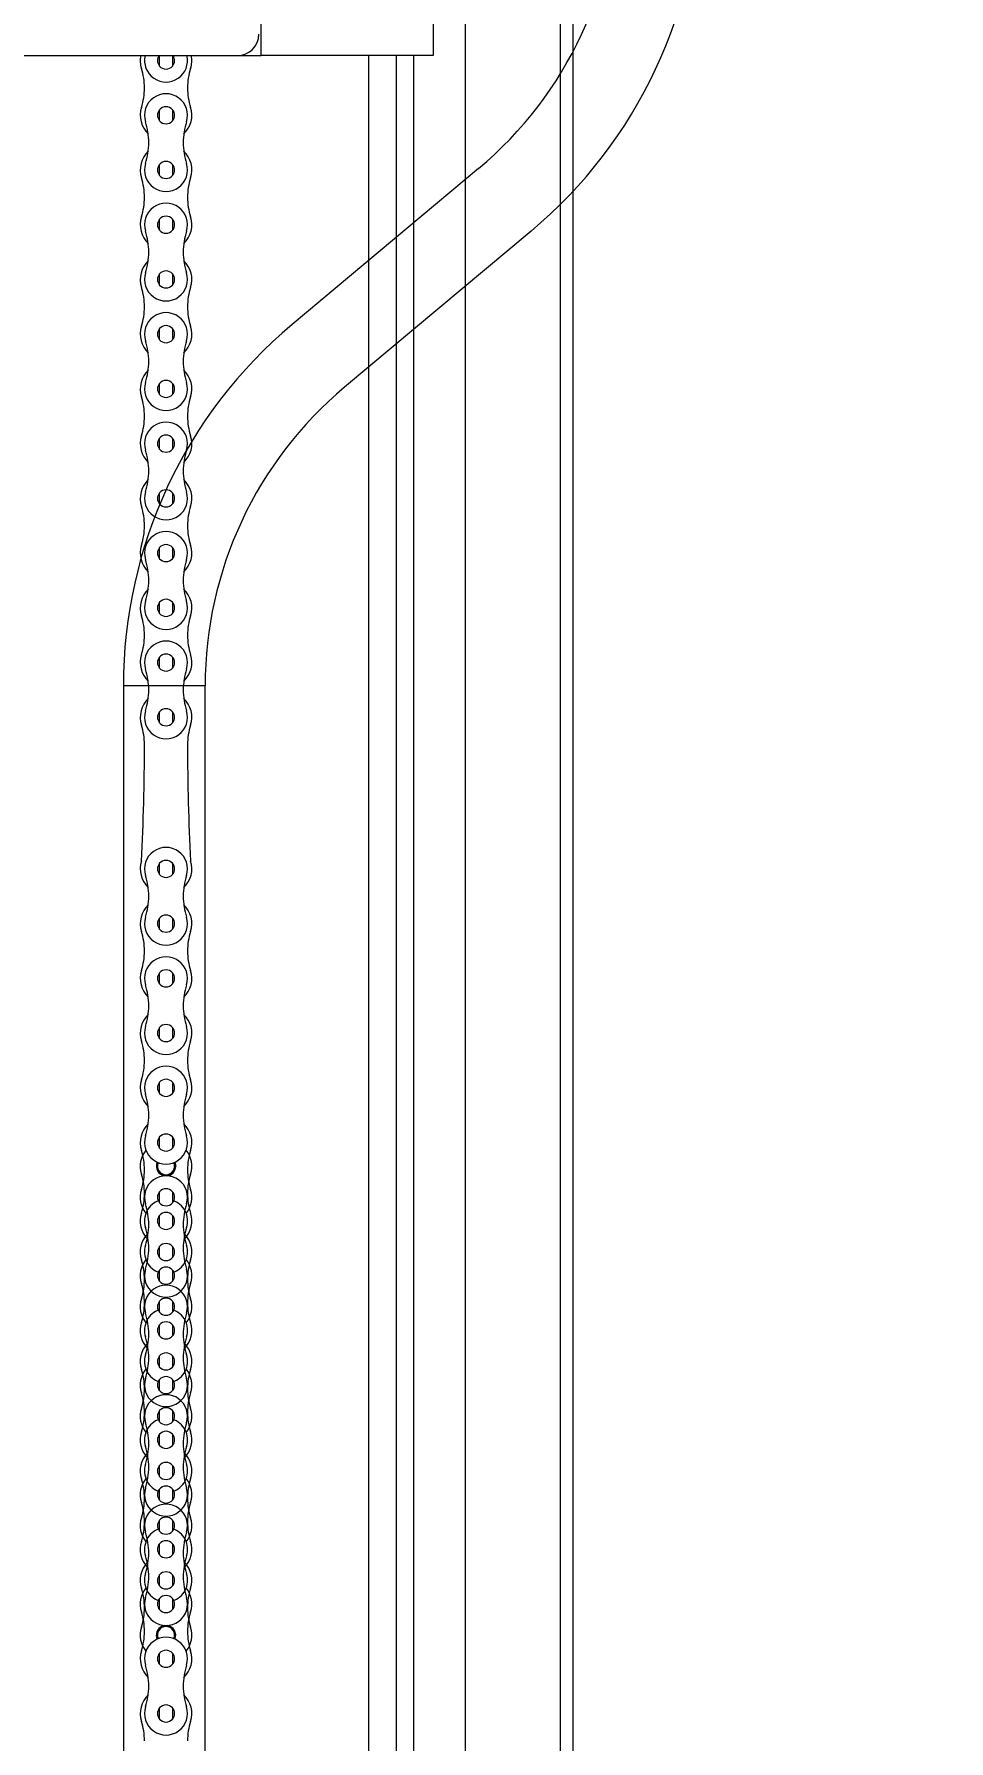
# Model space of a CAD drawing. Header units: millimetres. Extents: x -17820 to 17820, y -12600 to 12600.
# Drawn here: x -3444 to -3019, y 7700 to 8493 of the extents above; entities that cross this region are included whole.
import ezdxf

# ---------------------------------------------------------------- set-up
doc = ezdxf.new("R2010")
doc.units = ezdxf.units.MM
doc.linetypes.add('虚线', pattern=[2, 1, -1])
doc.layers.get('0').update_dxf_attribs({"lineweight": 35})
doc.layers.add('尺寸线层', color=3, linetype='Continuous', lineweight=18)
doc.layers.add('虚线层', color=6, linetype='虚线', lineweight=18)
doc.styles.add('机械', font='isocp', dxfattribs={"width": 0.667, "bigfont": 'gbcbig.shx'})
doc.dimstyles.new('标准', dxfattribs={"dimscale": 60, "dimtxt": 4, "dimasz": 3, "dimexe": 1, "dimexo": 0, "dimgap": 0.76128, "dimtad": 1, "dimdec": 1, "dimdsep": 46, "dimtxsty": '机械', "dimblk": '_CAXARROW', "dimcen": 0, "dimdle": 4, "dimclrt": 2, "dimaunit": 1, "dimazin": 2, "dimtfac": 0.707107, "dimtdec": 3, "dimtmove": 0, "dimatfit": 3, "dimfxl": 0, "dimfrac": 2, "dimtolj": 1, "dimlwd": 18, "dimarcsym": 0})

# ---------------------------------------------------------------- blocks, each defined once
blk = doc.blocks.new('*X187')
at = {"layer": '尺寸线层', "linetype": 'Continuous', "lineweight": 18}
for points in [[(-13088.07, 9940.27), (-12908.07, 9962.77), (-12908.07, 9917.77)], [(561.93, 9940.27), (381.93, 9962.77), (381.93, 9917.77)]]:
    blk.add_hatch(color=0, dxfattribs=at).paths.add_polyline_path(points, flags=0)
at = {"layer": '尺寸线层', "color": 0, "linetype": 'Continuous'}
for p, q in [((-13088.07, 6052.92), (-13088.07, 10000.27)), ((561.93, 5097.92), (561.93, 10000.27))]:
    blk.add_line(p, q, dxfattribs=at)
at = {"layer": '尺寸线层', "color": 0, "linetype": 'Continuous', "lineweight": 18}
blk.add_line((-13088.07, 9940.27), (561.93, 9940.27), dxfattribs=at)
at = {"layer": '尺寸线层', "color": 2, "insert": (-6263.07, 10105.95), "char_height": 240, "width": 1088.544, "attachment_point": 5, "line_spacing_factor": 0.939812, "style": '机械'}
blk.add_mtext('\\T1.1;13650', dxfattribs=at)
blk = doc.blocks.new('_CAXARROW')
blk.add_hatch(color=2).paths.add_polyline_path([(0, 0), (-1, 0.125), (-1, -0.125)], flags=0)
blk = doc.blocks.new('BLOCK22_1')
at = {"color": 7, "linetype": 'Continuous', "lineweight": 15}
for p, q in [((-509.3, 1675.15), (-509.3, 85.15)), ((-559.3, -64.85), (-559.3, 1665.15)), ((-654.3, 1255.15), (-654.3, 1555.15)), ((-574.3, 1555.15), (-574.3, 1255.15)), ((-853.3, 1255.15), (-665.3, 1255.15)), ((-701.47, 1250.3), (-701.47, 1255.15)), ((-695.47, 1255.15), (-695.47, 1250.3)), ((-665.3, 1255.15), (-654.3, 1255.15)), ((-574.3, 1255.15), (-654.3, 1255.15)), ((-604.3, 1255.15), (-604.3, -64.85)), ((-591.3, -64.85), (-591.3, 1255.15)), ((-701.47, 1224.87), (-701.47, 1230.03)), ((-695.47, 1230.03), (-695.47, 1224.87)), ((-701.47, 1199.43), (-701.47, 1204.6)), ((-695.47, 1204.6), (-695.47, 1199.43)), ((-701.47, 1174), (-701.47, 1179.17)), ((-695.47, 1179.17), (-695.47, 1174)), ((-701.47, 1148.57), (-701.47, 1153.74)), ((-695.47, 1153.74), (-695.47, 1148.57)), ((-701.47, 1123.13), (-701.47, 1128.3)), ((-695.47, 1128.3), (-695.47, 1123.13)), ((-701.47, 1097.7), (-701.47, 1102.87)), ((-695.47, 1102.87), (-695.47, 1097.7)), ((-701.47, 1072.27), (-701.47, 1077.44)), ((-695.47, 1077.44), (-695.47, 1072.27)), ((-701.47, 1046.83), (-701.47, 1052)), ((-695.47, 1052), (-695.47, 1046.83)), ((-701.47, 1021.4), (-701.47, 1026.57)), ((-695.47, 1026.57), (-695.47, 1021.4)), ((-701.47, 995.97), (-701.47, 1001.14)), ((-695.47, 1001.14), (-695.47, 995.97)), ((-701.47, 970.54), (-701.47, 975.71)), ((-695.47, 975.71), (-695.47, 970.54)), ((-701.47, 945.1), (-701.47, 950.27)), ((-695.47, 950.27), (-695.47, 945.1)), ((-701.47, 874.67), (-701.47, 879.84)), ((-695.47, 879.84), (-695.47, 874.67)), ((-701.47, 849.24), (-701.47, 854.41)), ((-695.47, 854.41), (-695.47, 849.24)), ((-701.47, 823.8), (-701.47, 828.97)), ((-695.47, 828.97), (-695.47, 823.8)), ((-701.47, 798.37), (-701.47, 803.54)), ((-695.47, 803.54), (-695.47, 798.37)), ((-701.47, 772.94), (-701.47, 778.11)), ((-695.47, 778.11), (-695.47, 772.94)), ((-701.47, 747.5), (-701.47, 752.67)), ((-695.47, 752.67), (-695.47, 747.5)), ((-701.47, 722.07), (-701.47, 727.24)), ((-695.47, 727.24), (-695.47, 722.07)), ((-701.47, 711.09), (-701.47, 716.26)), ((-695.47, 716.26), (-695.47, 711.09)), ((-701.47, 696.64), (-701.47, 701.81)), ((-695.47, 701.81), (-695.47, 696.64)), ((-701.47, 685.66), (-701.47, 690.83)), ((-695.47, 690.83), (-695.47, 685.66)), ((-701.47, 671.21), (-701.47, 676.38)), ((-695.47, 676.38), (-695.47, 671.21)), ((-701.47, 660.22), (-701.47, 665.39)), ((-695.47, 665.39), (-695.47, 660.22)), ((-701.47, 645.77), (-701.47, 650.94)), ((-695.47, 650.94), (-695.47, 645.77)), ((-701.47, 634.79), (-701.47, 639.96)), ((-695.47, 639.96), (-695.47, 634.79)), ((-701.47, 620.34), (-701.47, 625.51)), ((-695.47, 625.51), (-695.47, 620.34)), ((-701.47, 609.36), (-701.47, 614.53)), ((-695.47, 614.53), (-695.47, 609.36)), ((-701.47, 594.91), (-701.47, 600.08)), ((-695.47, 600.08), (-695.47, 594.91)), ((-701.47, 583.92), (-701.47, 589.09)), ((-695.47, 589.09), (-695.47, 583.92)), ((-701.47, 569.47), (-701.47, 574.64)), ((-695.47, 574.64), (-695.47, 569.47)), ((-701.47, 558.49), (-701.47, 563.66)), ((-695.47, 563.66), (-695.47, 558.49)), ((-701.47, 544.04), (-701.47, 549.21)), ((-695.47, 549.21), (-695.47, 544.04)), ((-701.47, 533.06), (-701.47, 538.23)), ((-695.47, 538.23), (-695.47, 533.06)), ((-701.47, 507.63), (-701.47, 512.8)), ((-695.47, 512.8), (-695.47, 507.63)), ((-701.47, 482.19), (-701.47, 487.36)), ((-695.47, 487.36), (-695.47, 482.19))]:
    blk.add_line(p, q, dxfattribs=at)
at = {"color": 8, "linetype": 'Continuous', "lineweight": 15}
for p, q in [((-515.3, 1665.98), (-515.3, 85.15)), ((-583.3, -64.85), (-583.3, 1255.15))]:
    blk.add_line(p, q, dxfattribs=at)
at = {"color": 7, "linetype": 'Continuous', "lineweight": 15}
for points in [[(-694.37, 740.97), (-694.15, 740.38), (-693.97, 739.11)], [(-702.57, 519.33), (-702.79, 519.92), (-702.97, 521.19)]]:
    blk.add_lwpolyline(points, dxfattribs=at)
for centre, radius, start, end in [((-665.3, 1265.15), 10, 270, 0), ((-698.47, 1252.88), 12, 169.11178, 197.75339), ((-698.47, 1252.88), 10, 166.89877, 13.10123), ((-698.47, 1252.88), 3.96, 145.08191, 180), ((-698.47, 1252.88), 3.96, 319.25095, 34.91809), ((-698.47, 1252.88), 12, 342.24661, 10.88822), ((-738.47, 1240.08), 30, 0.17222, 17.75339), ((-698.47, 1252.88), 3.96, 180, 220.74905), ((-698.47, 1252.88), 3.96, 220.74905, 319.25095), ((-658.47, 1240.08), 30, 162.24661, 179.82777), ((-738.47, 1240.26), 30, 342.24661, 359.82777), ((-698.47, 1227.45), 10, 342.24665, 197.75335), ((-658.47, 1240.26), 30, 180.17222, 197.75339), ((-698.47, 1227.45), 12, 162.24661, 226.47268), ((-698.47, 1227.45), 3.96, 139.25095, 180), ((-698.47, 1227.45), 3.96, 40.74905, 139.25095), ((-698.47, 1227.45), 3.96, 319.25095, 40.74905), ((-698.47, 1227.45), 12, 313.52732, 17.75339), ((-738.47, 1214.64), 32, 0.16141, 17.75335), ((-698.47, 1227.45), 3.96, 180, 220.74905), ((-698.47, 1227.45), 3.96, 220.74905, 319.25095), ((-658.47, 1214.64), 32, 162.24665, 179.83859), ((-738.47, 1214.82), 32, 342.24665, 359.83859), ((-658.47, 1214.82), 32, 180.16141, 197.75335), ((-698.47, 1202.02), 12, 133.52732, 197.75339), ((-698.47, 1202.02), 3.96, 40.74905, 139.25095), ((-698.47, 1202.02), 12, 342.24661, 46.47268), ((-738.47, 1189.21), 30, 0.17222, 17.75339), ((-698.47, 1202.02), 10, 162.24665, 17.75335), ((-698.47, 1202.02), 3.96, 139.25095, 180), ((-698.47, 1202.02), 3.96, 180, 220.74905), ((-698.47, 1202.02), 3.96, 220.74905, 319.25095), ((-698.47, 1202.02), 3.96, 319.25095, 40.74905), ((-658.47, 1189.21), 30, 162.24661, 179.82777), ((-738.47, 1189.39), 30, 342.24661, 359.82777), ((-698.47, 1176.58), 10, 342.24665, 197.75335), ((-658.47, 1189.39), 30, 180.17222, 197.75339), ((-698.47, 1176.58), 12, 162.24661, 226.47268), ((-698.47, 1176.58), 3.96, 139.25095, 180), ((-698.47, 1176.58), 3.96, 180, 220.74905), ((-698.47, 1176.58), 3.96, 40.74905, 139.25095), ((-698.47, 1176.58), 3.96, 220.74905, 319.25095), ((-698.47, 1176.58), 3.96, 319.25095, 40.74905), ((-698.47, 1176.58), 12, 313.52732, 17.75339), ((-738.47, 1163.78), 32, 0.16141, 17.75335), ((-658.47, 1163.78), 32, 162.24665, 179.83859), ((-698.47, 1151.15), 12, 133.52732, 197.75339), ((-738.47, 1163.96), 32, 342.24665, 359.83859), ((-658.47, 1163.96), 32, 180.16141, 197.75335), ((-698.47, 1151.15), 12, 342.24661, 46.47268), ((-698.47, 1151.15), 10, 162.24665, 17.75335), ((-698.47, 1151.15), 3.96, 139.25095, 180), ((-698.47, 1151.15), 3.96, 180, 220.74905), ((-698.47, 1151.15), 3.96, 40.74905, 139.25095), ((-698.47, 1151.15), 3.96, 319.25095, 40.74905), ((-738.47, 1138.34), 30, 0.17222, 17.75339), ((-698.47, 1151.15), 3.96, 220.74905, 319.25095), ((-658.47, 1138.34), 30, 162.24661, 179.82777), ((-738.47, 1138.52), 30, 342.24661, 359.82777), ((-698.47, 1125.72), 10, 342.24665, 197.75335), ((-658.47, 1138.52), 30, 180.17222, 197.75339), ((-698.47, 1125.72), 12, 162.24661, 226.47268), ((-698.47, 1125.72), 3.96, 139.25095, 180), ((-698.47, 1125.72), 3.96, 40.74905, 139.25095), ((-698.47, 1125.72), 3.96, 319.25095, 40.74905), ((-698.47, 1125.72), 12, 313.52732, 17.75339), ((-738.47, 1112.91), 32, 0.16141, 17.75335), ((-698.47, 1125.72), 3.96, 180, 220.74905), ((-698.47, 1125.72), 3.96, 220.74905, 319.25095), ((-658.47, 1112.91), 32, 162.24665, 179.83859), ((-738.47, 1113.09), 32, 342.24665, 359.83859), ((-658.47, 1113.09), 32, 180.16141, 197.75335), ((-698.47, 1100.29), 12, 133.52732, 197.75339), ((-698.47, 1100.29), 10, 162.24665, 17.75335), ((-698.47, 1100.29), 3.96, 139.25095, 180), ((-698.47, 1100.29), 3.96, 40.74905, 139.25095), ((-698.47, 1100.29), 3.96, 319.25095, 40.74905), ((-698.47, 1100.29), 12, 342.24661, 46.47268), ((-738.47, 1087.48), 30, 0.17222, 17.75339), ((-698.47, 1100.29), 3.96, 180, 220.74905), ((-698.47, 1100.29), 3.96, 220.74905, 319.25095), ((-658.47, 1087.48), 30, 162.24661, 179.82777), ((-738.47, 1087.66), 30, 342.24661, 359.82777), ((-658.47, 1087.66), 30, 180.17222, 197.75339), ((-698.47, 1074.85), 10, 342.24665, 197.75335), ((-698.47, 1074.85), 3.96, 40.74905, 139.25095), ((-698.47, 1074.85), 12, 162.24661, 226.47268), ((-738.47, 1062.05), 32, 0.16141, 17.75335), ((-698.47, 1074.85), 3.96, 139.25095, 180), ((-698.47, 1074.85), 3.96, 180, 220.74905), ((-698.47, 1074.85), 3.96, 220.74905, 319.25095), ((-698.47, 1074.85), 3.96, 319.25095, 40.74905), ((-658.47, 1062.05), 32, 162.24665, 179.83859), ((-698.47, 1074.85), 12, 313.52732, 17.75339), ((-698.47, 1049.42), 12, 133.52732, 197.75339), ((-738.47, 1062.23), 32, 342.24665, 359.83859), ((-658.47, 1062.23), 32, 180.16141, 197.75335), ((-698.47, 1049.42), 12, 342.24661, 46.47268), ((-698.47, 1049.42), 10, 162.24665, 17.75335), ((-698.47, 1049.42), 3.96, 139.25095, 180), ((-698.47, 1049.42), 3.96, 180, 220.74905), ((-698.47, 1049.42), 3.96, 40.74905, 139.25095), ((-698.47, 1049.42), 3.96, 319.25095, 40.74905), ((-738.47, 1036.61), 30, 0.17222, 17.75339), ((-698.47, 1049.42), 3.96, 220.74905, 319.25095), ((-658.47, 1036.61), 30, 162.24661, 179.82777), ((-738.47, 1036.79), 30, 342.24661, 359.82777), ((-698.47, 1023.99), 10, 342.24665, 197.75335), ((-658.47, 1036.79), 30, 180.17222, 197.75339), ((-698.47, 1023.99), 12, 162.24661, 226.47268), ((-698.47, 1023.99), 3.96, 139.25095, 180), ((-698.47, 1023.99), 3.96, 180, 220.74905), ((-698.47, 1023.99), 3.96, 40.74905, 139.25095), ((-698.47, 1023.99), 3.96, 319.25095, 40.74905), ((-698.47, 1023.99), 12, 313.52732, 17.75339), ((-738.47, 1011.18), 32, 0.16141, 17.75335), ((-698.47, 1023.99), 3.96, 220.74905, 319.25095), ((-658.47, 1011.18), 32, 162.24665, 179.83859), ((-698.47, 998.55), 12, 133.52732, 197.75339), ((-738.47, 1011.36), 32, 342.24665, 359.83859), ((-658.47, 1011.36), 32, 180.16141, 197.75335), ((-698.47, 998.55), 12, 342.24661, 46.47268), ((-698.47, 998.55), 10, 162.24665, 17.75335), ((-698.47, 998.55), 3.96, 139.25095, 180), ((-698.47, 998.55), 3.96, 40.74905, 139.25095), ((-698.47, 998.55), 3.96, 319.25095, 40.74905), ((-738.47, 985.75), 30, 0.17222, 17.75339), ((-698.47, 998.55), 3.96, 180, 220.74905), ((-698.47, 998.55), 3.96, 220.74905, 319.25095), ((-658.47, 985.75), 30, 162.24661, 179.82777), ((-738.47, 985.93), 30, 342.24661, 359.82777), ((-658.47, 985.93), 30, 180.17222, 197.75339), ((-698.47, 973.12), 12, 162.24661, 226.47268), ((-698.47, 973.12), 10, 342.24665, 197.75335), ((-698.47, 973.12), 3.96, 139.25095, 180), ((-698.47, 973.12), 3.96, 40.74905, 139.25095), ((-698.47, 973.12), 3.96, 319.25095, 40.74905), ((-698.47, 973.12), 12, 313.52732, 17.75339), ((-738.47, 960.31), 32, 0.16141, 17.75335), ((-698.47, 973.12), 3.96, 180, 220.74905), ((-698.47, 973.12), 3.96, 220.74905, 319.25095), ((-658.47, 960.31), 32, 162.24665, 179.83859), ((-738.47, 960.49), 32, 342.24665, 359.83859), ((-658.47, 960.49), 32, 180.16141, 197.75335), ((-698.47, 947.69), 12, 133.52732, 197.75339), ((-698.47, 947.69), 12, 342.24661, 46.47268), ((-738.47, 934.88), 30, 0.17222, 17.75339), ((-698.47, 947.69), 10, 162.24665, 17.75335), ((-698.47, 947.69), 3.96, 139.25095, 180), ((-698.47, 947.69), 3.96, 180, 220.74905), ((-698.47, 947.69), 3.96, 40.74905, 139.25095), ((-698.47, 947.69), 3.96, 220.74905, 319.25095), ((-698.47, 947.69), 3.96, 319.25095, 40.74905), ((-658.47, 934.88), 30, 162.24661, 179.82777), ((-1745.92, 935.34), 1037.45, 356.99282, 359.97966), ((348.98, 935.34), 1037.45, 180.02034, 183.00718), ((-698.47, 877.25), 12, 162.24661, 226.47268), ((-698.47, 877.25), 10, 342.24665, 197.75335), ((-698.47, 877.25), 3.96, 40.74905, 139.25095), ((-698.47, 877.25), 12, 313.52732, 17.75339), ((-738.47, 864.45), 32, 0.16141, 17.75335), ((-698.47, 877.25), 3.96, 139.25095, 180), ((-698.47, 877.25), 3.96, 180, 220.74905), ((-698.47, 877.25), 3.96, 220.74905, 319.25095), ((-698.47, 877.25), 3.96, 319.25095, 40.74905), ((-658.47, 864.45), 32, 162.24665, 179.83859), ((-738.47, 864.63), 32, 342.24665, 359.83859), ((-658.47, 864.63), 32, 180.16141, 197.75335), ((-698.47, 851.82), 12, 133.52732, 197.75339), ((-698.47, 851.82), 12, 342.24661, 46.47268), ((-698.47, 851.82), 10, 162.24665, 17.75335), ((-698.47, 851.82), 3.96, 139.25095, 180), ((-698.47, 851.82), 3.96, 180, 220.74905), ((-698.47, 851.82), 3.96, 40.74905, 139.25095), ((-698.47, 851.82), 3.96, 220.74905, 319.25095), ((-698.47, 851.82), 3.96, 319.25095, 40.74905), ((-738.47, 839.01), 30, 0.17222, 17.75339), ((-658.47, 839.01), 30, 162.24661, 179.82777), ((-738.47, 839.19), 30, 342.24661, 359.82777), ((-698.47, 826.39), 10, 342.24665, 197.75335), ((-658.47, 839.19), 30, 180.17222, 197.75339), ((-698.47, 826.39), 12, 162.24661, 226.47268), ((-698.47, 826.39), 3.96, 139.25095, 180), ((-698.47, 826.39), 3.96, 180, 220.74905), ((-698.47, 826.39), 3.96, 40.74905, 139.25095), ((-698.47, 826.39), 3.96, 319.25095, 40.74905), ((-698.47, 826.39), 12, 313.52732, 17.75339), ((-738.47, 813.58), 32, 0.16141, 17.75335), ((-698.47, 826.39), 3.96, 220.74905, 319.25095), ((-658.47, 813.58), 32, 162.24665, 179.83859), ((-698.47, 800.96), 12, 133.52732, 197.75339), ((-738.47, 813.76), 32, 342.24665, 359.83859), ((-658.47, 813.76), 32, 180.16141, 197.75335), ((-698.47, 800.96), 12, 342.24661, 46.47268), ((-698.47, 800.96), 10, 162.24665, 17.75335), ((-698.47, 800.96), 3.96, 139.25095, 180), ((-698.47, 800.96), 3.96, 40.74905, 139.25095), ((-698.47, 800.96), 3.96, 319.25095, 40.74905), ((-738.47, 788.15), 30, 0.17222, 17.75339), ((-698.47, 800.96), 3.96, 180, 220.74905), ((-698.47, 800.96), 3.96, 220.74905, 319.25095), ((-658.47, 788.15), 30, 162.24661, 179.82777), ((-738.47, 788.33), 30, 342.24661, 359.82777), ((-698.47, 775.52), 10, 342.24665, 197.75335), ((-658.47, 788.33), 30, 180.17222, 197.75339), ((-698.47, 775.52), 12, 162.24661, 226.47268), ((-698.47, 775.52), 3.96, 139.25095, 180), ((-698.47, 775.52), 3.96, 40.74905, 139.25095), ((-698.47, 775.52), 3.96, 319.25095, 40.74905), ((-698.47, 775.52), 12, 313.52732, 17.75339), ((-738.47, 762.72), 32, 0.16141, 17.75335), ((-698.47, 775.52), 3.96, 180, 220.74905), ((-698.47, 775.52), 3.96, 220.74905, 319.25095), ((-658.47, 762.72), 32, 162.24665, 179.83859), ((-738.47, 762.9), 32, 342.24665, 359.83859), ((-658.47, 762.9), 32, 180.16141, 197.75335), ((-698.47, 750.09), 12, 133.52732, 197.75339), ((-698.47, 750.09), 3.96, 40.74905, 139.25095), ((-698.47, 750.09), 12, 342.24661, 46.47268), ((-698.47, 739.11), 12, 141.35367, 197.75339), ((-738.47, 737.28), 30, 0.17222, 17.75339), ((-698.47, 750.09), 10, 162.24665, 17.75335), ((-698.47, 750.09), 3.96, 139.25095, 180), ((-698.47, 750.09), 3.96, 180, 220.74905), ((-698.47, 750.09), 3.96, 220.74905, 319.25095), ((-698.47, 750.09), 3.96, 319.25095, 40.74905), ((-698.47, 739.11), 12, 342.24661, 38.64633), ((-658.47, 737.28), 30, 162.24661, 179.82777), ((-698.47, 739.11), 4.5, 155.58996, 263.00268), ((-698.47, 739.11), 3.96, 155.34886, 270), ((-698.47, 739.11), 3.96, 270, 24.65114), ((-698.47, 739.11), 4.5, 276.99732, 24.41004), ((-698.47, 739.11), 4.5, 276.99732, 0), ((-738.47, 737.46), 30, 342.24661, 359.82777), ((-738.47, 726.3), 30, 0.17222, 17.75339), ((-698.47, 724.66), 10, 342.24665, 197.75335), ((-658.47, 737.46), 30, 180.17222, 197.75339), ((-658.47, 726.3), 30, 162.24661, 179.82777), ((-698.47, 724.66), 12, 162.24661, 218.64633), ((-738.47, 726.48), 30, 342.24661, 359.82777), ((-698.47, 713.67), 10, 107.4576, 197.75335), ((-698.47, 724.66), 3.96, 139.25095, 180), ((-698.47, 724.66), 3.96, 180, 220.74905), ((-698.47, 724.66), 3.96, 40.74905, 139.25095), ((-698.47, 724.66), 3.96, 220.74905, 319.25095), ((-698.47, 724.66), 3.96, 319.25095, 40.74905), ((-698.47, 713.67), 10, 342.24665, 72.5424), ((-698.47, 724.66), 12, 321.35367, 17.75339), ((-658.47, 726.48), 30, 180.17222, 197.75339), ((-698.47, 713.67), 12, 162.24661, 223.57561), ((-738.47, 711.85), 32, 0.16141, 17.75335), ((-698.47, 713.67), 3.96, 139.25095, 220.74905), ((-698.47, 713.67), 3.96, 40.74905, 139.25095), ((-698.47, 713.67), 3.96, 0, 40.74905), ((-658.47, 711.85), 32, 162.24665, 179.83859), ((-698.47, 713.67), 12, 316.42439, 17.75339), ((-698.47, 699.22), 12, 136.42439, 197.75339), ((-738.47, 712.03), 32, 342.24665, 359.83859), ((-738.47, 700.87), 32, 0.16141, 17.75335), ((-698.47, 713.67), 3.96, 220.74905, 319.25095), ((-698.47, 713.67), 3.96, 319.25095, 0), ((-658.47, 712.03), 32, 180.16141, 197.75335), ((-658.47, 700.87), 32, 162.24665, 179.83859), ((-698.47, 699.22), 12, 342.24661, 43.57561), ((-698.47, 699.22), 10, 162.24665, 252.5424), ((-738.47, 701.05), 32, 342.24665, 359.83859), ((-698.47, 699.22), 3.96, 139.25095, 180), ((-698.47, 699.22), 3.96, 180, 220.74905), ((-698.47, 699.22), 3.96, 40.74905, 139.25095), ((-698.47, 699.22), 10, 287.4576, 17.75335), ((-698.47, 699.22), 3.96, 319.25095, 40.74905), ((-658.47, 701.05), 32, 180.16141, 197.75335), ((-698.47, 688.24), 12, 141.35367, 197.75339), ((-738.47, 686.42), 30, 0.17222, 17.75339), ((-698.47, 688.24), 10, 162.24665, 17.75335), ((-698.47, 688.24), 3.96, 139.25095, 220.74905), ((-698.47, 699.22), 3.96, 220.74905, 319.25095), ((-698.47, 688.24), 3.96, 40.74905, 139.25095), ((-698.47, 688.24), 3.96, 0, 40.74905), ((-698.47, 688.24), 12, 342.24661, 38.64633), ((-658.47, 686.42), 30, 162.24661, 179.82777), ((-738.47, 686.6), 30, 342.24661, 359.82777), ((-738.47, 675.43), 30, 0.17222, 17.75339), ((-698.47, 673.79), 10, 342.24665, 197.75335), ((-698.47, 688.24), 3.96, 220.74905, 319.25095), ((-698.47, 688.24), 3.96, 319.25095, 360), ((-658.47, 686.6), 30, 180.17222, 197.75339), ((-658.47, 675.43), 30, 162.24661, 179.82777), ((-698.47, 673.79), 12, 162.24661, 218.64633), ((-738.47, 675.62), 30, 342.24661, 359.82777), ((-698.47, 673.79), 3.96, 139.25095, 180), ((-698.47, 673.79), 3.96, 40.74905, 139.25095), ((-698.47, 673.79), 3.96, 319.25095, 40.74905), ((-698.47, 673.79), 12, 321.35367, 17.75339), ((-658.47, 675.62), 30, 180.17222, 197.75339), ((-698.47, 662.81), 12, 162.24661, 223.57561), ((-698.47, 662.81), 10, 107.4576, 197.75335), ((-738.47, 660.98), 32, 0.16141, 17.75335), ((-698.47, 673.79), 3.96, 180, 220.74905), ((-698.47, 673.79), 3.96, 220.74905, 319.25095), ((-698.47, 662.81), 3.96, 40.74905, 139.25095), ((-698.47, 662.81), 10, 342.24665, 72.5424), ((-658.47, 660.98), 32, 162.24665, 179.83859), ((-698.47, 662.81), 12, 316.42439, 17.75339), ((-738.47, 661.16), 32, 342.24665, 359.83859), ((-738.47, 650), 32, 0.16141, 17.75335), ((-698.47, 662.81), 3.96, 139.25095, 220.74905), ((-698.47, 662.81), 3.96, 220.74905, 319.25095), ((-698.47, 662.81), 3.96, 0, 40.74905), ((-698.47, 662.81), 3.96, 319.25095, 360), ((-658.47, 661.16), 32, 180.16141, 197.75335), ((-658.47, 650), 32, 162.24665, 179.83859), ((-698.47, 648.36), 12, 136.42439, 197.75339), ((-698.47, 648.36), 10, 162.24665, 252.5424), ((-698.47, 648.36), 3.96, 139.25095, 180), ((-698.47, 648.36), 3.96, 40.74905, 139.25095), ((-698.47, 648.36), 10, 287.4576, 17.75335), ((-698.47, 648.36), 3.96, 319.25095, 40.74905), ((-698.47, 648.36), 12, 342.24661, 43.57561), ((-698.47, 637.38), 12, 141.35367, 197.75339), ((-738.47, 635.55), 30, 0.17222, 17.75339), ((-738.47, 650.18), 32, 342.24665, 359.83859), ((-698.47, 648.36), 3.96, 180, 220.74905), ((-698.47, 648.36), 3.96, 220.74905, 319.25095), ((-658.47, 650.18), 32, 180.16141, 197.75335), ((-698.47, 637.38), 12, 342.24661, 38.64633), ((-658.47, 635.55), 30, 162.24661, 179.82777), ((-738.47, 635.73), 30, 342.24661, 359.82777), ((-698.47, 637.38), 10, 162.24665, 17.75335), ((-698.47, 637.38), 3.96, 139.25095, 220.74905), ((-698.47, 637.38), 3.96, 40.74905, 139.25095), ((-698.47, 637.38), 3.96, 220.74905, 319.25095), ((-698.47, 637.38), 3.96, 0, 40.74905), ((-698.47, 637.38), 3.96, 319.25095, 0), ((-658.47, 635.73), 30, 180.17222, 197.75339), ((-698.47, 622.92), 12, 162.24661, 218.64633), ((-738.47, 624.57), 30, 0.17222, 17.75339), ((-698.47, 622.92), 10, 342.24665, 197.75335), ((-698.47, 622.92), 3.96, 40.74905, 139.25095), ((-698.47, 622.92), 12, 321.35367, 17.75339), ((-658.47, 624.57), 30, 162.24661, 179.82777), ((-738.47, 624.75), 30, 342.24661, 359.82777), ((-698.47, 611.94), 10, 107.4576, 197.75335), ((-738.47, 610.12), 32, 0.16141, 17.75335), ((-698.47, 622.92), 3.96, 139.25095, 180), ((-698.47, 622.92), 3.96, 180, 220.74905), ((-698.47, 622.92), 3.96, 220.74905, 319.25095), ((-698.47, 622.92), 3.96, 319.25095, 40.74905), ((-698.47, 611.94), 10, 342.24665, 72.5424), ((-658.47, 610.12), 32, 162.24665, 179.83859), ((-658.47, 624.75), 30, 180.17222, 197.75339), ((-698.47, 611.94), 12, 162.24661, 223.57561), ((-698.47, 611.94), 3.96, 139.25095, 220.74905), ((-698.47, 611.94), 3.96, 40.74905, 139.25095), ((-698.47, 611.94), 3.96, 0, 40.74905), ((-698.47, 611.94), 3.96, 319.25095, 0), ((-698.47, 611.94), 12, 316.42439, 17.75339), ((-698.47, 597.49), 12, 136.42439, 197.75339), ((-738.47, 610.3), 32, 342.24665, 359.83859), ((-738.47, 599.14), 32, 0.16141, 17.75335), ((-698.47, 611.94), 3.96, 220.74905, 319.25095), ((-658.47, 610.3), 32, 180.16141, 197.75335), ((-658.47, 599.14), 32, 162.24665, 179.83859), ((-698.47, 597.49), 12, 342.24661, 43.57561), ((-698.47, 597.49), 10, 162.24665, 252.5424), ((-738.47, 599.32), 32, 342.24665, 359.83859), ((-698.47, 597.49), 3.96, 139.25095, 180), ((-698.47, 597.49), 3.96, 180, 220.74905), ((-698.47, 597.49), 3.96, 40.74905, 139.25095), ((-698.47, 597.49), 3.96, 220.74905, 319.25095), ((-698.47, 597.49), 10, 287.4576, 17.75335), ((-698.47, 597.49), 3.96, 319.25095, 40.74905), ((-658.47, 599.32), 32, 180.16141, 197.75335), ((-698.47, 586.51), 12, 141.35367, 197.75339), ((-738.47, 584.68), 30, 0.17222, 17.75339), ((-698.47, 586.51), 10, 162.24665, 17.75335), ((-698.47, 586.51), 3.96, 139.25095, 220.74905), ((-698.47, 586.51), 3.96, 40.74905, 139.25095), ((-698.47, 586.51), 3.96, 0, 40.74905), ((-698.47, 586.51), 12, 342.24661, 38.64633), ((-658.47, 584.68), 30, 162.24661, 179.82777), ((-738.47, 584.86), 30, 342.24661, 359.82777), ((-738.47, 573.7), 30, 0.17222, 17.75339), ((-698.47, 572.06), 10, 342.24665, 197.75335), ((-698.47, 586.51), 3.96, 220.74905, 319.25095), ((-698.47, 586.51), 3.96, 319.25095, 0), ((-658.47, 584.86), 30, 180.17222, 197.75339), ((-658.47, 573.7), 30, 162.24661, 179.82777), ((-698.47, 572.06), 12, 162.24661, 218.64633), ((-738.47, 573.88), 30, 342.24661, 359.82777), ((-698.47, 572.06), 3.96, 139.25095, 180), ((-698.47, 572.06), 3.96, 180, 220.74905), ((-698.47, 572.06), 3.96, 40.74905, 139.25095), ((-698.47, 572.06), 3.96, 319.25095, 40.74905), ((-698.47, 572.06), 12, 321.35367, 17.75339), ((-658.47, 573.88), 30, 180.17222, 197.75339), ((-698.47, 561.08), 12, 162.24661, 223.57561), ((-698.47, 561.08), 10, 107.4576, 197.75335), ((-738.47, 559.25), 32, 0.16141, 17.75335), ((-698.47, 561.08), 3.96, 139.25095, 220.74905), ((-698.47, 572.06), 3.96, 220.74905, 319.25095), ((-698.47, 561.08), 3.96, 40.74905, 139.25095), ((-698.47, 561.08), 10, 342.24665, 72.5424), ((-698.47, 561.08), 3.96, 0, 40.74905), ((-658.47, 559.25), 32, 162.24665, 179.83859), ((-698.47, 561.08), 12, 316.42439, 17.75339), ((-738.47, 559.43), 32, 342.24665, 359.83859), ((-738.47, 548.27), 32, 0.16141, 17.75335), ((-698.47, 561.08), 3.96, 220.74905, 319.25095), ((-698.47, 561.08), 3.96, 319.25095, 360), ((-658.47, 559.43), 32, 180.16141, 197.75335), ((-658.47, 548.27), 32, 162.24665, 179.83859), ((-698.47, 546.63), 12, 136.42439, 197.75339), ((-698.47, 546.63), 10, 162.24665, 252.5424), ((-738.47, 548.45), 32, 342.24665, 359.83859), ((-698.47, 546.63), 3.96, 139.25095, 180), ((-698.47, 546.63), 3.96, 40.74905, 139.25095), ((-698.47, 546.63), 10, 287.4576, 17.75335), ((-698.47, 546.63), 3.96, 319.25095, 40.74905), ((-658.47, 548.45), 32, 180.16141, 197.75335), ((-698.47, 546.63), 12, 342.24661, 43.57561), ((-698.47, 535.64), 12, 141.35367, 197.75339), ((-738.47, 533.82), 30, 0.17222, 17.75339), ((-698.47, 546.63), 3.96, 180, 220.74905), ((-698.47, 546.63), 3.96, 220.74905, 319.25095), ((-698.47, 535.64), 3.96, 40.74905, 139.25095), ((-698.47, 535.64), 12, 342.24661, 38.64633), ((-658.47, 533.82), 30, 162.24661, 179.82777), ((-738.47, 534), 30, 342.24661, 359.82777), ((-738.47, 522.84), 30, 0.17222, 17.75339), ((-698.47, 535.64), 10, 162.24665, 17.75335), ((-698.47, 535.64), 3.96, 139.25095, 220.74905), ((-698.47, 535.64), 3.96, 220.74905, 319.25095), ((-698.47, 535.64), 3.96, 0, 40.74905), ((-698.47, 535.64), 3.96, 319.25095, 0), ((-658.47, 534), 30, 180.17222, 197.75339), ((-658.47, 522.84), 30, 162.24661, 179.82777), ((-698.47, 521.19), 12, 162.24661, 218.64633), ((-698.47, 521.19), 4.5, 96.99732, 204.41004), ((-698.47, 521.19), 4.5, 96.99732, 180), ((-698.47, 521.19), 3.96, 90, 204.65114), ((-698.47, 521.19), 3.96, 335.34886, 90), ((-698.47, 521.19), 4.5, 335.58996, 83.00268), ((-698.47, 521.19), 12, 321.35367, 17.75339), ((-738.47, 523.02), 30, 342.24661, 359.82777), ((-698.47, 510.21), 10, 342.24665, 197.75335), ((-658.47, 523.02), 30, 180.17222, 197.75339), ((-698.47, 510.21), 12, 162.24661, 226.47268), ((-698.47, 510.21), 3.96, 139.25095, 220.74905), ((-698.47, 510.21), 3.96, 40.74905, 139.25095), ((-698.47, 510.21), 3.96, 220.74905, 319.25095), ((-698.47, 510.21), 3.96, 360, 40.74905), ((-698.47, 510.21), 3.96, 319.25095, 0), ((-698.47, 510.21), 12, 313.52732, 17.75339), ((-738.47, 497.4), 32, 0.16141, 17.75335), ((-658.47, 497.4), 32, 162.24665, 179.83859), ((-698.47, 484.78), 12, 133.52732, 197.75339), ((-738.47, 497.58), 32, 342.24665, 359.83859), ((-658.47, 497.58), 32, 180.16141, 197.75335), ((-698.47, 484.78), 12, 342.24661, 46.47268), ((-698.47, 484.78), 10, 162.24665, 17.75335), ((-698.47, 484.78), 3.96, 139.25095, 220.74905), ((-698.47, 484.78), 3.96, 40.74905, 139.25095), ((-698.47, 484.78), 3.96, 360, 40.74905), ((-698.47, 484.78), 3.96, 319.25095, 360), ((-738.47, 471.97), 30, 0.17222, 17.75339), ((-698.47, 484.78), 3.96, 220.74905, 319.25095), ((-658.47, 471.97), 30, 162.24661, 179.82777)]:
    blk.add_arc(centre, radius, start, end, dxfattribs=at)

msp = doc.modelspace()

# ---------------------------------------------------------------- linework, layer by layer
at = {"layer": '尺寸线层'}
for p, q in [((-3237.52, 8430.53), (-3324.21, 8357.99)), ((-3213.14, 8401.39), (-3299.83, 8328.85))]:
    msp.add_line(p, q, dxfattribs=at)
msp.add_lwpolyline([(-3402.67, 8190.03), (-3402.67, 6225.92), (-3364.67, 6225.92), (-3364.67, 8190.03)], close=True, dxfattribs=at)
for centre, radius, start, end in [((-3353.67, 8569.35), 181, 309.9212, 0), ((-3353.67, 8569.35), 219, 309.9212, 0), ((-3183.67, 8190.03), 219, 129.9212, 180), ((-3183.67, 8190.03), 181, 129.9212, 180)]:
    msp.add_arc(centre, radius, start, end, dxfattribs=at)

# ---------------------------------------------------------------- block references
at = {"layer": '虚线层'}
msp.add_blockref('BLOCK22_1', (-2684.38, 7227.77), dxfattribs=at)

# ---------------------------------------------------------------- dimensions: what is measured, and where the dimension line sits
at = {"layer": '尺寸线层'}
dim = msp.add_linear_dim(base=(561.93, 9940.27), p1=(-13088.07, 6052.92), p2=(561.93, 5097.92), dimstyle='标准', override={"dimsah": 1, "dimtfill": 1, "dimtzin": 8}, dxfattribs=at)
dim.commit()
dim.dimension.update_dxf_attribs({"geometry": '*X187', "text_midpoint": (-6263.07, 9940.27)})

doc.saveas('drawing.dxf')
